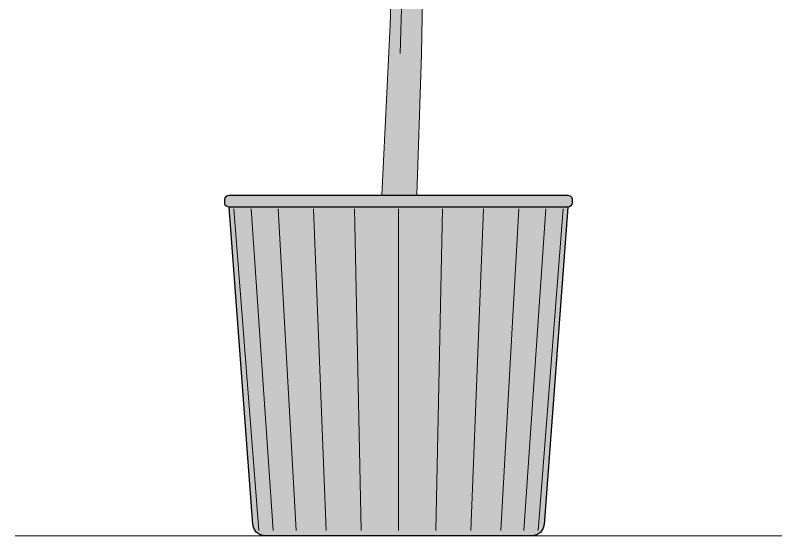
# Model space of a CAD drawing. Header units: millimetres. Extents: x -4 to 8794, y -6642 to 2653.
# Drawn here: x 1793 to 2693, y 0 to 612 of the extents above; entities that cross this region are included whole.
import ezdxf

# ---------------------------------------------------------------- set-up
doc = ezdxf.new("R2010")
doc.units = ezdxf.units.MM
for name, color, linetype, lineweight, true_color in [('VEG-MACETA', 25, 'Continuous', 25, 0x745440), ('VEG-TEXTO', 47, 'Continuous', 18, 0x464646), ('VEG-TRONCO', 25, 'Continuous', 18, 0x684830)]:
    doc.layers.add(name, color=color, linetype=linetype, lineweight=lineweight, true_color=true_color)
doc.layers.add('VEG-RELLENO', color=253, linetype='Continuous', true_color=0x96c896)

# ---------------------------------------------------------------- blocks, each defined once
blk = doc.blocks.new('VEG_Ficus_lyrata_ALZADO')
at = {"layer": 'VEG-RELLENO', "true_color": 0x967052}
h = blk.add_hatch(color=23, dxfattribs=at)
h.dxf.hatch_style = 1
h.paths.add_polyline_path([(-19.7, 400), (-9.7, 600), (-7.9, 666.2), (-7.7, 699.8), (-9.4, 768.2), (-17, 901.4), (-0.6, 901.4), (1.7, 902.7), (2.6, 905.3), (1.7, 907.8), (-0.6, 909.2), (-17.5, 909.4), (-21.1, 980.2), (-22, 1008.7), (-20.8, 1009.3), (-8.6, 994.6), (-6.7, 994.2), (-4.4, 994.8), (-3.1, 996.3), (-2.7, 998.2), (-3.6, 1000.7), (-14.9, 1014.2), (-9.1, 1022.7), (-6.6, 1029.5), (-5.4, 1040), (-6.6, 1050.9), (-9, 1059.4), (-12.6, 1067.5), (-15.4, 1072.4), (-22, 1079.9), (-19.1, 1154.1), (-5.9, 1149.1), (-3, 1150.1), (-1.6, 1152.8), (-2.1, 1155.1), (-3.8, 1156.7), (-18.6, 1162.4), (-11.2, 1273.2), (-6.2, 1268.9), (2, 1263.7), (-4.4, 1246.6), (-4.1, 1244.3), (-2.2, 1242.4), (0.5, 1242.1), (3, 1243.9), (9.3, 1261), (13, 1260.4), (8, 1154), (6.7, 1103.9), (-10, 1094.4), (-11.2, 1092.9), (-11.6, 1091), (-11.3, 1089.5), (-10.1, 1088), (-8.7, 1087.3), (-6.7, 1087.3), (6.5, 1094.6), (6.5, 1050.1), (7.4, 1016.1), (11.9, 939.7), (-4.1, 940.2), (-6.7, 938.6), (-7.4, 936), (-6.4, 933.5), (-4.3, 932.3), (12.5, 931.7), (19.5, 842.5), (3, 847.4), (0.2, 846.3), (-0.7, 845), (-1, 843.1), (-0.1, 840.9), (1.5, 839.7), (18.3, 834.6), (16.2, 818.3), (16, 806.4), (17.2, 798.7), (19.2, 791.1), (24.1, 779), (26.6, 734.9), (28.2, 666.1), (27.8, 599), (21.7, 400)])
h.paths.add_polyline_path([(-4.8, 1402.1), (-4.6, 1419.4), (1, 1403.4)])
h.paths.add_polyline_path([(12.7, 1505.3), (14.3, 1481.8), (8.9, 1495.4)])
h.paths.add_polyline_path([(16.1, 1446.7), (17.1, 1404.6), (9.2, 1404.3), (1.9, 1424.3), (8.4, 1429.6), (11, 1433), (14, 1439.5)])
h.paths.add_polyline_path([(4.9, 1507.1), (3.1, 1515.6), (3.2, 1520.1), (4.3, 1526.1), (10.5, 1520.8)])
at = {"layer": 'VEG-RELLENO', "true_color": 0xe6decd}
h = blk.add_hatch(color=254, dxfattribs=at)
h.dxf.hatch_style = 1
h.paths.add_polyline_path([(204, 390.5), (203.4, 388.6), (202.2, 387.1), (199, 386), (-199, 386), (-201.8, 386.8), (-203.4, 388.6), (-204, 390.5), (-204, 395), (-203.6, 396.9), (-202.5, 398.5), (-200.9, 399.6), (-199, 400), (199, 400), (201.8, 399.2), (203.4, 397.4), (204, 395.5)])
at = {"layer": 'VEG-RELLENO', "true_color": 0xf2ead8}
h = blk.add_hatch(color=7, dxfattribs=at)
h.dxf.hatch_style = 1
h.paths.add_polyline_path([(-158.4, 0.1), (-163.7, 1.7), (-167, 4.2), (-170, 8.9), (-171, 13), (-198.9, 386), (198.9, 386), (171, 13), (170, 8.9), (167, 4.2), (162.4, 1.1), (157, 0)])
at = {"layer": 'VEG-MACETA'}
blk.add_lwpolyline([(204, 391), (203.6, 389.1), (202.5, 387.5), (200.9, 386.4), (199, 386), (-199, 386), (-201.8, 386.8), (-203.4, 388.6), (-204, 390.5), (-204, 395), (-203.6, 396.9), (-202.5, 398.5), (-200.9, 399.6), (-199, 400), (199, 400), (201.8, 399.2), (203.4, 397.4), (204, 395.5)], close=True, dxfattribs=at)
blk.add_lwpolyline([(198.9, 386), (171, 13), (170, 8.9), (167, 4.2), (162.4, 1.1), (157, 0), (-157, 0), (-162.4, 1.1), (-167, 4.2), (-170, 8.9), (-171, 13), (-198.9, 386)], dxfattribs=at)
at = {"layer": 'VEG-MACETA', "lineweight": 9}
for points in [[(-164.2, 6), (-193.2, 384)], [(-147.2, 6), (-173.2, 384)], [(-120.2, 6), (-141.4, 384)], [(-85, 6), (-100, 384)], [(-44, 6), (-51.8, 384)], [(0, 6), (0, 384)], [(44, 6), (51.8, 384)], [(85, 6), (100, 384)], [(120.2, 6), (141.4, 384)], [(147.2, 6), (173.2, 384)], [(164.2, 6), (193.2, 384)]]:
    blk.add_lwpolyline(points, dxfattribs=at)
at = {"layer": 'VEG-TRONCO'}
for points in [[(-19.7, 400), (-9.7, 600), (-7.9, 666.2), (-7.7, 699.8), (-9.4, 768.2), (-17, 901.4)], [(24.1, 779), (26.6, 734.9), (27.7, 700.2), (28.2, 632.4), (27.1, 565.9), (21.7, 400)]]:
    blk.add_lwpolyline(points, dxfattribs=at)
at = {"layer": 'VEG-TRONCO', "lineweight": 9}
blk.add_lwpolyline([(2, 566.6), (3.8, 632.7), (4.1, 666.2), (3.2, 734.3), (-0.3, 804.2), (-7.1, 901.3)], dxfattribs=at)

msp = doc.modelspace()

# ---------------------------------------------------------------- linework, layer by layer
at = {"layer": 'VEG-TEXTO'}
msp.add_line((1793.15, 0), (2693.15, 0), dxfattribs=at)

# ---------------------------------------------------------------- block references
msp.add_blockref('VEG_Ficus_lyrata_ALZADO', (2243.15, 0))

doc.saveas('drawing.dxf')
